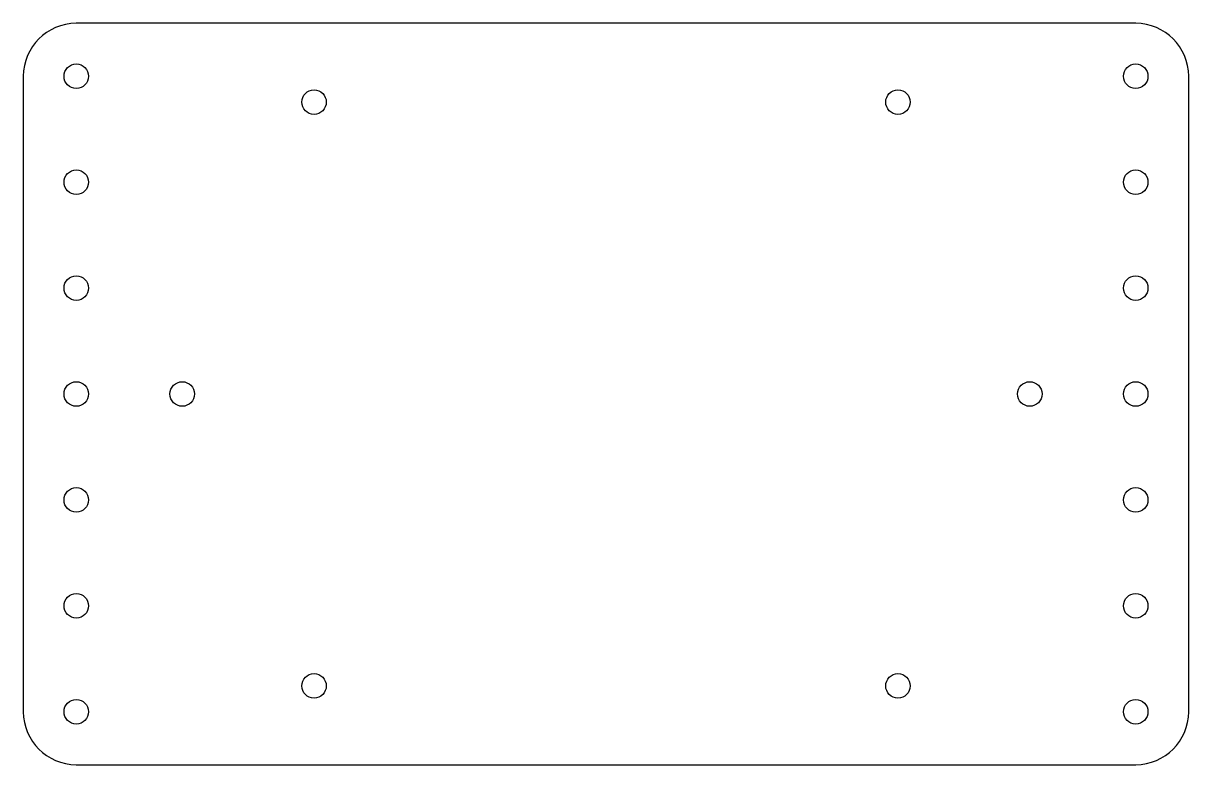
# Model space of a CAD drawing. Header units: millimetres. Extents: x -140 to 0, y 0 to 89.
import ezdxf

# ---------------------------------------------------------------- set-up
doc = ezdxf.new("R2010")
doc.units = ezdxf.units.MM

msp = doc.modelspace()

# ---------------------------------------------------------------- linework, layer by layer
at = {"color": 7, "linetype": 'Continuous', "lineweight": 25}
for p, q in [((-6.35, 88.9), (-133.35, 88.9)), ((-139.7, 82.55), (-139.7, 6.35)), ((0, 6.35), (0, 82.55)), ((-133.35, 0), (-6.35, 0))]:
    msp.add_line(p, q, dxfattribs=at)
for centre in [(-133.35, 82.55), (-6.35, 82.55), (-104.85, 79.45), (-34.85, 79.45), (-133.35, 69.85), (-6.35, 69.85), (-133.35, 57.15), (-6.35, 57.15), (-133.35, 44.45), (-120.65, 44.45), (-19.05, 44.45), (-6.35, 44.45), (-133.35, 31.75), (-6.35, 31.75), (-133.35, 19.05), (-6.35, 19.05), (-104.85, 9.45), (-34.85, 9.45), (-133.35, 6.35), (-6.35, 6.35)]:
    msp.add_circle(centre, 1.47, dxfattribs=at)
for centre, start, end in [((-133.35, 82.55), 90, 180), ((-6.35, 82.55), 0, 90), ((-133.35, 6.35), 180, 270), ((-6.35, 6.35), 270, 0)]:
    msp.add_arc(centre, 6.35, start, end, dxfattribs=at)

doc.saveas('drawing.dxf')
